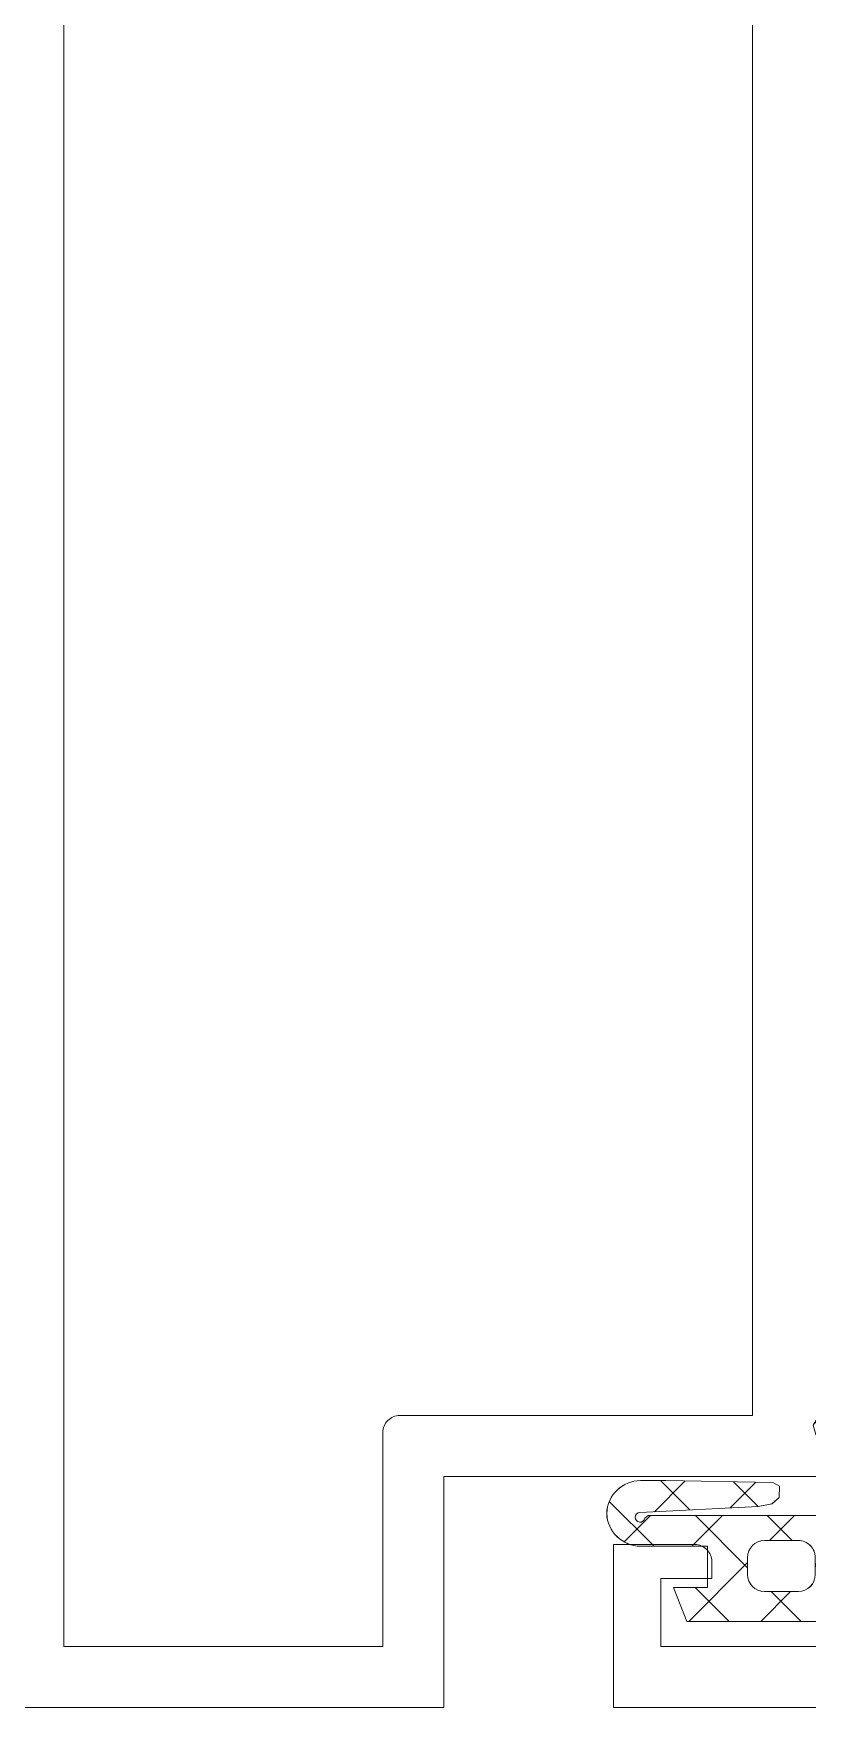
# Model space of a CAD drawing. Header units: millimetres. Extents: x 26282 to 30760, y 1404 to 4574.
# Drawn here: x 27822.426 to 27824.709, y 2955.414 to 2960.345 of the extents above; entities that cross this region are included whole.
import ezdxf

# ---------------------------------------------------------------- set-up
doc = ezdxf.new("R2010")
doc.units = ezdxf.units.MM
doc.header["$LTSCALE"] = 0.25
doc.layers.add('AB-DUV', color=4, linetype='Continuous', lineweight=50)
doc.layers.add('DOĞRAMA', color=30, linetype='Continuous', lineweight=20)

# ---------------------------------------------------------------- blocks, each defined once
blk = doc.blocks.new('CHD03_1918', base_point=(38, -44))
at = {"color": 40, "linetype": 'Continuous'}
blk.add_lwpolyline([(39.8, -35.1), (39.8, -42.6), (41.8, -42.6), (41.8, -41.1), (42.3, -41.1, -0.414214), (42.8, -41.6), (42.8, -44), (38, -44), (38, -44), (38, -22)], format="xyb", dxfattribs=at)
blk = doc.blocks.new('CHD03_1923', base_point=(-6.8, -22))
at = {"color": 40, "linetype": 'Continuous'}
blk.add_lwpolyline([(43.2, 0), (23.2, 0), (23.2, -3), (25.7, -3), (25.7, -4.5), (21.4, -4.5), (21.4, 0), (13.24641, 0, 0.57735), (12.813397, -0.75), (14.199038, -3.15, -0.57735), (13.419615, -4.5, -0.267949), (12.640192, -4.05), (10.446261, -0.25, 0.267949), (10.013248, 0), (0, 0), (0, 11), (-6.8, 11), (-6.8, 11), (-6.8, 30.9)], format="xyb", dxfattribs=at)
blk.add_lwpolyline([(-5, 17.5), (-5, 12.8), (1.3, 12.8, -0.414214), (1.8, 12.3), (1.8, 1.9), (48.2, 1.9), (48.2, 22.699951, 0.414214), (45.200049, 25.7), (43.2, 25.7), (43.2, 22.2), (-5, 22.2), (-5, 17.5)], format="xyb", close=True, dxfattribs=at)
blk = doc.blocks.new('CHD40D08', base_point=(-2.21267, -2.905012))
at = {"color": 1, "linetype": 'Continuous'}
for p, q in [((0, 5.969856), (1.319355, 7.289211)), ((0.12533, 6.85077), (0.904473, 6.071627)), ((1.017205, 5.958895), (1.924654, 5.051445)), ((1.069674, 4.91821), (1.934707, 5.783243)), ((-2.21267, 4.946129), (-0.482761, 3.21622)), ((-2.21267, 3.757186), (-1.21267, 4.757186)), ((-0.632316, 3.21622), (0.904473, 4.753009)), ((0, 4.854779), (0.904473, 3.950306)), ((1.129836, 3.724943), (1.8882, 2.96658)), ((1.171493, 2.898708), (1.899747, 3.626962)), ((-2.21267, 2.824809), (-1.333018, 1.945157)), ((-2.21267, 1.635866), (-1.333018, 2.515518)), ((0.166981, 2.566478), (0.904473, 1.828986)), ((0.166982, 1.894197), (0.904473, 2.631688)), ((-2.21267, -0.485455), (-0.510996, 1.216219)), ((-0.604081, 1.21622), (0.039793, 0.572346)), ((2.045652, -0.469774), (3.706779, 1.191354)), ((3.601991, 1.252788), (3.846916, 1.007863)), ((-2.21267, 0.703488), (-1.21267, -0.296512)), ((0.039793, 0.572346), (0.904473, -0.292334)), ((0.061836, -0.332269), (0.904473, 0.510368)), ((2.524604, 0.208855), (3.086884, -0.353425)), ((0, -0.394105), (0.061836, -0.332269)), ((1.646901, -1.034763), (2.284292, -1.672154)), ((-0.000001, -1.509181), (0.092774, -1.601955)), ((0.092774, -1.601955), (1.325459, -2.834641)), ((0.115405, -2.400021), (0.904473, -1.610952))]:
    blk.add_line(p, q, dxfattribs=at)
for points in [[(3.56458, 1.274721), (3.853054, 1.105598), (3.839039, 0.882431), (2.197611, -1.814579), (1.801975, -2.439764, -0.413949), (0.422965, -2.750501, -0.119976), (0.112064, -2.393627, -0.119976), (-0.000001, -1.93378), (0, 0), (-1.21267, 0), (-1.21267, -1), (-2.21267, -0.565218), (-2.21267, 5.005452), (-1.21267, 5.396757), (-1.21267, 4.396757), (0, 4.396757), (0, 6.36622, -0.404548), (0.967353, 7.365686, -0.404548), (1.934706, 6.366219), (1.934707, 5.626366), (1.87951, 2.469611), (1.772015, 2.273538), (1.437813, 2.284888), (1.245523, 2.492312), (1.171532, 2.897929), (0.995458, 6.390233, 2.044702), (0.823804, 6.2417), (0.904473, 6.143585), (0.904473, -1.711145), (0.823804, -1.809259, 2.04471), (0.995459, -1.957792), (3.011747, 0.899087), (3.291174, 1.202272), (3.56458, 1.274721)], [(0.020535, 1.362666, 0.198912), (0.166982, 1.71622), (0.166981, 2.71622, 0.414213), (-0.333018, 3.21622), (-0.833018, 3.21622, 0.414213), (-1.333018, 2.71622), (-1.333018, 1.716219, 0.414213), (-0.833018, 1.21622), (-0.333018, 1.216219, 0.198912), (0.020535, 1.362666)]]:
    blk.add_lwpolyline(points, format="xyb", close=True, dxfattribs=at)
blk = doc.blocks.new('A$C24106D73')
at = {"layer": 'DOĞRAMA', "color": 7, "xscale": -1, "yscale": -1, "rotation": 270}
for name, p in [('CHD03_1923', (487.333, 51.925)), ('CHD40D08', (469.406, 54.463))]:
    blk.add_blockref(name, p, dxfattribs=at)
at = {"layer": 'DOĞRAMA', "color": 7, "xscale": -1, "rotation": 270}
blk.add_blockref('CHD03_1918', (459.333, 51.925), dxfattribs=at)
blk = doc.blocks.new('A$C187D15ED')
at = {"layer": 'DOĞRAMA', "color": 155, "xscale": 0.1, "yscale": 0.1, "zscale": 0.1}
blk.add_blockref('A$C24106D73', (8207.7792, 2745.1939, 0), dxfattribs=at)
blk.add_blockref('A$C24106D73', (8207.7792, 2745.1939, 0), dxfattribs=at)

msp = doc.modelspace()

# ---------------------------------------------------------------- block references
at = {"layer": 'AB-DUV', "ltscale": 100}
msp.add_blockref('A$C187D15ED', (19570.4239, 205.0275, 5.1264), dxfattribs=at)

# ---------------------------------------------------------------- next in the draw order: linework, layer by layer
at = {"layer": 'DOĞRAMA', "color": 1, "linetype": 'Continuous'}
for p, q in [((27824.2573, 2955.9907, 5.1264), (27824.348, 2956.0814, 5.1264)), ((27824.2573, 2955.9907, 5.1264), (27824.348, 2956.0814, 5.1264)), ((27824.3613, 2955.9959, 5.1264), (27824.2748, 2956.0824, 5.1264)), ((27824.3613, 2955.9959, 5.1264), (27824.2748, 2956.0824, 5.1264)), ((27824.4807, 2956.002, 5.1264), (27824.5565, 2956.0778, 5.1264)), ((27824.4807, 2956.002, 5.1264), (27824.5565, 2956.0778, 5.1264)), ((27824.5633, 2956.0061, 5.1264), (27824.4905, 2956.0789, 5.1264)), ((27824.5633, 2956.0061, 5.1264), (27824.4905, 2956.0789, 5.1264)), ((27824.2562, 2955.889, 5.1264), (27824.1242, 2956.0209, 5.1264)), ((27824.2562, 2955.889, 5.1264), (27824.1242, 2956.0209, 5.1264)), ((27824.1681, 2955.9015, 5.1264), (27824.246, 2955.9794, 5.1264)), ((27824.1681, 2955.9015, 5.1264), (27824.246, 2955.9794, 5.1264)), ((27824.3677, 2955.889, 5.1264), (27824.4581, 2955.9794, 5.1264)), ((27824.3677, 2955.889, 5.1264), (27824.4581, 2955.9794, 5.1264)), ((27824.5315, 2955.8257, 5.1264), (27824.3779, 2955.9794, 5.1264)), ((27824.5315, 2955.8257, 5.1264), (27824.3779, 2955.9794, 5.1264)), ((27824.6637, 2955.9057, 5.1264), (27824.59, 2955.9794, 5.1264)), ((27824.6637, 2955.9057, 5.1264), (27824.59, 2955.9794, 5.1264)), ((27824.5965, 2955.9057, 5.1264), (27824.6703, 2955.9794, 5.1264)), ((27824.5965, 2955.9057, 5.1264), (27824.6703, 2955.9794, 5.1264)), ((27824.3585, 2955.6677, 5.1264), (27824.5315, 2955.8407, 5.1264)), ((27824.3585, 2955.6677, 5.1264), (27824.5315, 2955.8407, 5.1264)), ((27824.4774, 2955.6677, 5.1264), (27824.3774, 2955.7677, 5.1264)), ((27824.4774, 2955.6677, 5.1264), (27824.3774, 2955.7677, 5.1264)), ((27824.5707, 2955.6677, 5.1264), (27824.6586, 2955.7557, 5.1264)), ((27824.5707, 2955.6677, 5.1264), (27824.6586, 2955.7557, 5.1264)), ((27824.6896, 2955.6677, 5.1264), (27824.6016, 2955.7557, 5.1264)), ((27824.6896, 2955.6677, 5.1264), (27824.6016, 2955.7557, 5.1264))]:
    msp.add_line(p, q, dxfattribs=at)
at = {"layer": 'DOĞRAMA', "color": 40, "linetype": 'Continuous', "elevation": 5.1264}
msp.add_lwpolyline([(27822.9864, 2955.5939), (27823.4564, 2955.5939), (27823.4564, 2956.2239, -0.414214), (27823.5064, 2956.2739), (27824.5464, 2956.2739), (27824.5464, 2960.9139), (27822.4664, 2960.9139, 0.414214), (27822.1664, 2960.6139), (27822.1664, 2960.4139), (27822.5164, 2960.4139), (27822.5164, 2955.5939), (27822.9864, 2955.5939)], format="xyb", close=True, dxfattribs=at)
msp.add_lwpolyline([(27822.9864, 2955.5939), (27823.4564, 2955.5939), (27823.4564, 2956.2239, -0.414214), (27823.5064, 2956.2739), (27824.5464, 2956.2739), (27824.5464, 2960.9139), (27822.4664, 2960.9139, 0.414214), (27822.1664, 2960.6139), (27822.1664, 2960.4139), (27822.5164, 2960.4139), (27822.5164, 2955.5939), (27822.9864, 2955.5939)], format="xyb", close=True, dxfattribs=at)
for points in [[(27824.7364, 2960.4139), (27824.7364, 2958.4139), (27825.0364, 2958.4139), (27825.0364, 2958.6639), (27825.1864, 2958.6639), (27825.1864, 2958.2339), (27824.7364, 2958.2339), (27824.7364, 2957.4185, 0.57735), (27824.8114, 2957.3752), (27825.0514, 2957.5138, -0.57735), (27825.1864, 2957.4358, -0.267949), (27825.1414, 2957.3579), (27824.7614, 2957.1385, 0.267949), (27824.7364, 2957.0952), (27824.7364, 2956.0939), (27823.6364, 2956.0939), (27823.6364, 2955.4139), (27823.6364, 2955.4139), (27821.6464, 2955.4139)], [(27824.7364, 2960.4139), (27824.7364, 2958.4139), (27825.0364, 2958.4139), (27825.0364, 2958.6639), (27825.1864, 2958.6639), (27825.1864, 2958.2339), (27824.7364, 2958.2339), (27824.7364, 2957.4185, 0.57735), (27824.8114, 2957.3752), (27825.0514, 2957.5138, -0.57735), (27825.1864, 2957.4358, -0.267949), (27825.1414, 2957.3579), (27824.7614, 2957.1385, 0.267949), (27824.7364, 2957.0952), (27824.7364, 2956.0939), (27823.6364, 2956.0939), (27823.6364, 2955.4139), (27823.6364, 2955.4139), (27821.6464, 2955.4139)], [(27825.0264, 2955.5939), (27824.2764, 2955.5939), (27824.2764, 2955.7939), (27824.4264, 2955.7939), (27824.4264, 2955.8439, 0.414214), (27824.3764, 2955.8939), (27824.1364, 2955.8939), (27824.1364, 2955.4139), (27824.1364, 2955.4139), (27826.3364, 2955.4139)], [(27825.0264, 2955.5939), (27824.2764, 2955.5939), (27824.2764, 2955.7939), (27824.4264, 2955.7939), (27824.4264, 2955.8439, 0.414214), (27824.3764, 2955.8939), (27824.1364, 2955.8939), (27824.1364, 2955.4139), (27824.1364, 2955.4139), (27826.3364, 2955.4139)]]:
    msp.add_lwpolyline(points, format="xyb", dxfattribs=at)
at = {"layer": 'DOĞRAMA', "color": 1, "linetype": 'Continuous', "elevation": 5.1264}
msp.add_lwpolyline([(27824.9097, 2955.6677), (27824.3526, 2955.6677), (27824.3135, 2955.7677), (27824.4135, 2955.7677), (27824.4135, 2955.889), (27824.2165, 2955.889, -0.404548), (27824.1166, 2955.9857, -0.404548), (27824.2165, 2956.0824), (27824.2905, 2956.0824), (27824.6062, 2956.0769), (27824.6258, 2956.0662), (27824.6247, 2956.0327), (27824.6039, 2956.0135), (27824.5634, 2956.0061), (27824.2141, 2955.9885, 2.044702), (27824.229, 2955.9713), (27824.2388, 2955.9794), (27825.0243, 2955.9794)], format="xyb", dxfattribs=at)
msp.add_lwpolyline([(27824.9097, 2955.6677), (27824.3526, 2955.6677), (27824.3135, 2955.7677), (27824.4135, 2955.7677), (27824.4135, 2955.889), (27824.2165, 2955.889, -0.404548), (27824.1166, 2955.9857, -0.404548), (27824.2165, 2956.0824), (27824.2905, 2956.0824), (27824.6062, 2956.0769), (27824.6258, 2956.0662), (27824.6247, 2956.0327), (27824.6039, 2956.0135), (27824.5634, 2956.0061), (27824.2141, 2955.9885, 2.044702), (27824.229, 2955.9713), (27824.2388, 2955.9794), (27825.0243, 2955.9794)], format="xyb", dxfattribs=at)
msp.add_lwpolyline([(27824.7169, 2955.891, 0.198912), (27824.6815, 2955.9057), (27824.5815, 2955.9057, 0.414213), (27824.5315, 2955.8557), (27824.5315, 2955.8057, 0.414213), (27824.5815, 2955.7557), (27824.6815, 2955.7557, 0.414213), (27824.7315, 2955.8057), (27824.7315, 2955.8557, 0.198912), (27824.7169, 2955.891)], format="xyb", close=True, dxfattribs=at)
msp.add_lwpolyline([(27824.7169, 2955.891, 0.198912), (27824.6815, 2955.9057), (27824.5815, 2955.9057, 0.414213), (27824.5315, 2955.8557), (27824.5315, 2955.8057, 0.414213), (27824.5815, 2955.7557), (27824.6815, 2955.7557, 0.414213), (27824.7315, 2955.8057), (27824.7315, 2955.8557, 0.198912), (27824.7169, 2955.891)], format="xyb", close=True, dxfattribs=at)

doc.saveas('drawing.dxf')
